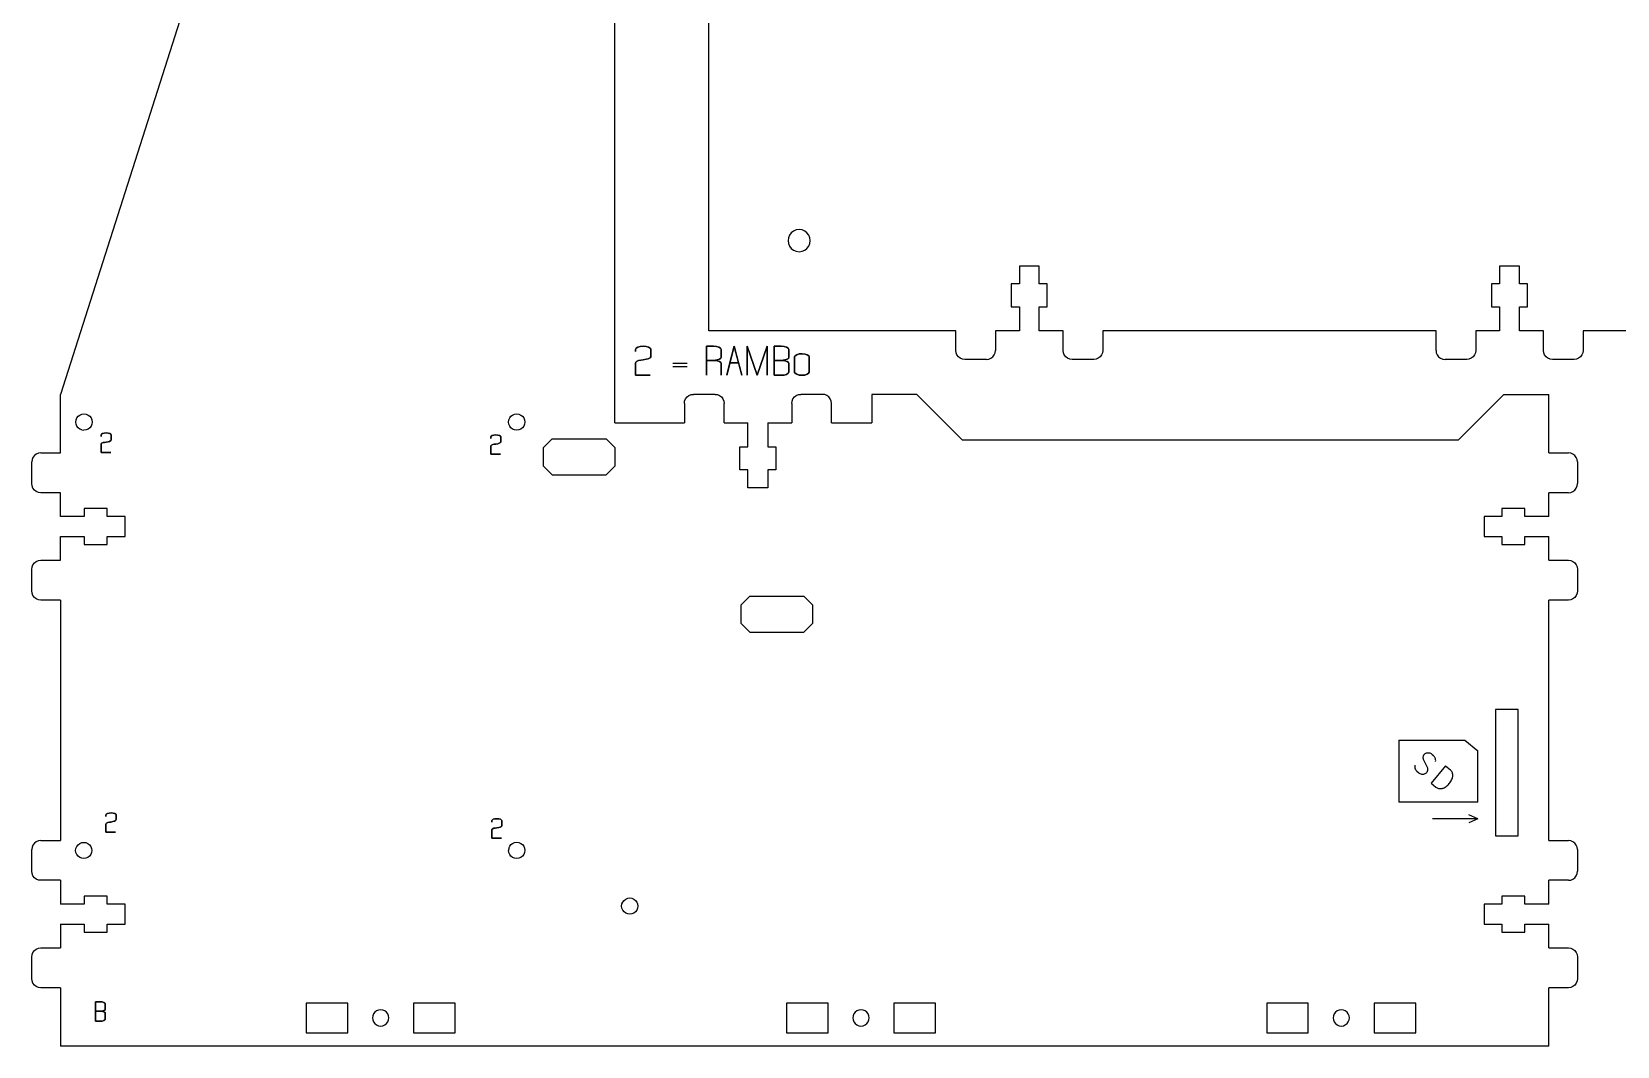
# Model space of a CAD drawing. Header units: inches. Extents: x -565 to 565, y -405 to 405.
# Drawn here: x -565.3 to -213.9, y -53.2 to 171.7 of the extents above; entities that cross this region are included whole.
import ezdxf

# ---------------------------------------------------------------- set-up
doc = ezdxf.new("R2010")
doc.units = ezdxf.units.IN
doc.header["$MEASUREMENT"] = 0
doc.layers.add('Engraver', color=1, linetype='Continuous')

msp = doc.modelspace()

# ---------------------------------------------------------------- linework, layer by layer
for p, q in [((-461.59, 396.65), (-558.98, 91.25)), ((-436.08, 84.95), (-436.08, 201.45)), ((-415.23, 105.38), (-415.23, 181.08)), ((-397.35, 126.6), (-397.6, 126.01)), ((-396.97, 127.11), (-397.35, 126.6)), ((-396.46, 127.5), (-396.97, 127.11)), ((-395.87, 127.74), (-396.46, 127.5)), ((-395.23, 127.83), (-395.87, 127.74)), ((-394.6, 127.74), (-395.23, 127.83)), ((-394.01, 127.5), (-394.6, 127.74)), ((-393.5, 127.11), (-394.01, 127.5)), ((-393.11, 126.6), (-393.5, 127.11)), ((-392.87, 126.01), (-393.11, 126.6)), ((-397.6, 126.01), (-397.68, 125.38)), ((-397.68, 125.38), (-397.6, 124.74)), ((-397.6, 124.74), (-397.35, 124.15)), ((-397.35, 124.15), (-396.97, 123.65)), ((-396.97, 123.65), (-396.46, 123.26)), ((-396.46, 123.26), (-395.87, 123.01)), ((-395.87, 123.01), (-395.23, 122.93)), ((-395.23, 122.93), (-394.6, 123.01)), ((-394.6, 123.01), (-394.01, 123.26)), ((-394.01, 123.26), (-393.5, 123.65)), ((-393.5, 123.65), (-393.11, 124.15)), ((-393.11, 124.15), (-392.87, 124.74)), ((-392.78, 125.38), (-392.87, 126.01)), ((-392.87, 124.74), (-392.78, 125.38)), ((-346.43, 119.73), (-346.43, 115.78)), ((-342.03, 119.73), (-346.43, 119.73)), ((-342.03, 115.78), (-342.03, 119.73)), ((-235.58, 119.73), (-239.98, 119.73)), ((-239.98, 119.73), (-239.98, 115.78)), ((-235.58, 115.78), (-235.58, 119.73)), ((-346.43, 115.78), (-348.23, 115.78)), ((-348.23, 115.78), (-348.23, 110.68)), ((-340.23, 115.78), (-342.03, 115.78)), ((-340.23, 110.68), (-340.23, 115.78)), ((-239.98, 115.78), (-241.78, 115.78)), ((-241.78, 115.78), (-241.78, 110.68)), ((-233.78, 115.78), (-235.58, 115.78)), ((-233.78, 110.68), (-233.78, 115.78)), ((-348.23, 110.68), (-346.43, 110.68)), ((-346.43, 110.68), (-346.43, 105.38)), ((-342.03, 105.38), (-342.03, 110.68)), ((-342.03, 110.68), (-340.23, 110.68)), ((-241.78, 110.68), (-239.98, 110.68)), ((-239.98, 110.68), (-239.98, 105.38)), ((-235.58, 105.38), (-235.58, 110.68)), ((-235.58, 110.68), (-233.78, 110.68)), ((-360.53, 105.38), (-415.23, 105.38)), ((-360.53, 101.03), (-360.53, 105.38)), ((-351.73, 105.38), (-351.73, 101.03)), ((-346.43, 105.38), (-351.73, 105.38)), ((-336.73, 105.38), (-342.03, 105.38)), ((-336.73, 101.03), (-336.73, 105.38)), ((-254.08, 105.38), (-327.93, 105.38)), ((-327.93, 105.38), (-327.93, 101.03)), ((-254.08, 101.03), (-254.08, 105.38)), ((-245.28, 105.38), (-245.28, 101.03)), ((-239.98, 105.38), (-245.28, 105.38)), ((-230.28, 105.38), (-235.58, 105.38)), ((-230.28, 101.03), (-230.28, 105.38)), ((-147.63, 105.38), (-221.48, 105.38)), ((-221.48, 105.38), (-221.48, 101.03)), ((-360.46, 100.51), (-360.53, 101.03)), ((-360.26, 100.03), (-360.46, 100.51)), ((-359.95, 99.61), (-360.26, 100.03)), ((-359.53, 99.3), (-359.95, 99.61)), ((-359.05, 99.1), (-359.53, 99.3)), ((-358.53, 99.03), (-359.05, 99.1)), ((-353.73, 99.03), (-358.53, 99.03)), ((-353.73, 99.03), (-353.22, 99.1)), ((-353.22, 99.1), (-352.73, 99.3)), ((-352.73, 99.3), (-352.32, 99.61)), ((-352.32, 99.61), (-352, 100.03)), ((-352, 100.03), (-351.8, 100.51)), ((-351.8, 100.51), (-351.73, 101.03)), ((-336.66, 100.51), (-336.73, 101.03)), ((-336.46, 100.03), (-336.66, 100.51)), ((-336.15, 99.61), (-336.46, 100.03)), ((-335.73, 99.3), (-336.15, 99.61)), ((-335.25, 99.1), (-335.73, 99.3)), ((-334.73, 99.03), (-335.25, 99.1)), ((-329.93, 99.03), (-334.73, 99.03)), ((-329.42, 99.1), (-329.93, 99.03)), ((-328.93, 99.3), (-329.42, 99.1)), ((-328.52, 99.61), (-328.93, 99.3)), ((-328.2, 100.03), (-328.52, 99.61)), ((-328, 100.51), (-328.2, 100.03)), ((-327.93, 101.03), (-328, 100.51)), ((-254.08, 101.03), (-254.01, 100.51)), ((-254.01, 100.51), (-253.82, 100.03)), ((-253.82, 100.03), (-253.5, 99.61)), ((-253.5, 99.61), (-253.08, 99.3)), ((-253.08, 99.3), (-252.6, 99.1)), ((-252.6, 99.1), (-252.08, 99.03)), ((-247.28, 99.03), (-252.08, 99.03)), ((-246.77, 99.1), (-247.28, 99.03)), ((-246.28, 99.3), (-246.77, 99.1)), ((-245.87, 99.61), (-246.28, 99.3)), ((-245.55, 100.03), (-245.87, 99.61)), ((-245.35, 100.51), (-245.55, 100.03)), ((-245.28, 101.03), (-245.35, 100.51)), ((-230.21, 100.51), (-230.28, 101.03)), ((-230.02, 100.03), (-230.21, 100.51)), ((-229.7, 99.61), (-230.02, 100.03)), ((-229.28, 99.3), (-229.7, 99.61)), ((-228.8, 99.1), (-229.28, 99.3)), ((-228.28, 99.03), (-228.8, 99.1)), ((-223.48, 99.03), (-228.28, 99.03)), ((-222.97, 99.1), (-223.48, 99.03)), ((-222.48, 99.3), (-222.97, 99.1)), ((-222.07, 99.61), (-222.48, 99.3)), ((-221.75, 100.03), (-222.07, 99.61)), ((-221.55, 100.51), (-221.75, 100.03)), ((-221.48, 101.03), (-221.55, 100.51)), ((-558.98, 78.3), (-558.98, 91.25)), ((-420.68, 89.3), (-420.61, 89.82)), ((-420.68, 89.3), (-420.68, 84.95)), ((-420.61, 89.82), (-420.41, 90.3)), ((-420.41, 90.3), (-420.09, 90.72)), ((-420.09, 90.72), (-419.68, 91.03)), ((-419.68, 91.03), (-419.2, 91.23)), ((-419.2, 91.23), (-418.68, 91.3)), ((-413.88, 91.3), (-418.68, 91.3)), ((-413.88, 91.3), (-413.36, 91.23)), ((-413.36, 91.23), (-412.88, 91.03)), ((-412.88, 91.03), (-412.46, 90.72)), ((-412.46, 90.72), (-412.15, 90.3)), ((-412.15, 90.3), (-411.95, 89.82)), ((-411.95, 89.82), (-411.88, 89.3)), ((-411.88, 84.95), (-411.88, 89.3)), ((-396.88, 89.3), (-396.81, 89.82)), ((-396.88, 89.3), (-396.88, 84.95)), ((-396.81, 89.82), (-396.61, 90.3)), ((-396.61, 90.3), (-396.29, 90.72)), ((-396.29, 90.72), (-395.88, 91.03)), ((-395.88, 91.03), (-395.4, 91.23)), ((-395.4, 91.23), (-394.88, 91.3)), ((-390.08, 91.3), (-394.88, 91.3)), ((-389.56, 91.23), (-390.08, 91.3)), ((-389.08, 91.03), (-389.56, 91.23)), ((-388.66, 90.72), (-389.08, 91.03)), ((-388.35, 90.3), (-388.66, 90.72)), ((-388.15, 89.82), (-388.35, 90.3)), ((-388.08, 89.3), (-388.15, 89.82)), ((-388.08, 84.95), (-388.08, 89.3)), ((-379.13, 91.25), (-379.13, 84.95)), ((-369.13, 91.25), (-379.13, 91.25)), ((-369.13, 91.25), (-359.13, 81.25)), ((-249.08, 81.25), (-239.08, 91.25)), ((-239.08, 91.25), (-229.08, 91.25)), ((-229.08, 78.3), (-229.08, 91.25)), ((-555.54, 85.16), (-555.48, 85.63)), ((-555.48, 84.7), (-555.54, 85.16)), ((-555.48, 85.63), (-555.3, 86.06)), ((-555.3, 84.26), (-555.48, 84.7)), ((-555.3, 86.06), (-555.02, 86.43)), ((-555.02, 86.43), (-554.64, 86.72)), ((-554.64, 86.72), (-554.21, 86.9)), ((-554.21, 86.9), (-553.74, 86.96)), ((-553.74, 86.96), (-553.28, 86.9)), ((-553.28, 86.9), (-552.84, 86.72)), ((-552.84, 86.72), (-552.47, 86.43)), ((-552.47, 86.43), (-552.18, 86.06)), ((-552.18, 86.06), (-552, 85.63)), ((-552, 84.69), (-552.18, 84.26)), ((-552, 85.63), (-551.94, 85.16)), ((-551.94, 85.16), (-552, 84.69)), ((-459.63, 85.16), (-459.57, 85.63)), ((-459.57, 84.7), (-459.63, 85.16)), ((-459.57, 85.63), (-459.39, 86.06)), ((-459.39, 84.26), (-459.57, 84.7)), ((-459.39, 86.06), (-459.1, 86.43)), ((-459.1, 86.43), (-458.73, 86.72)), ((-458.73, 86.72), (-458.3, 86.9)), ((-458.3, 86.9), (-457.83, 86.96)), ((-457.83, 86.96), (-457.36, 86.9)), ((-457.36, 86.9), (-456.93, 86.72)), ((-456.93, 86.72), (-456.56, 86.43)), ((-456.56, 86.43), (-456.27, 86.06)), ((-456.27, 86.06), (-456.09, 85.63)), ((-456.09, 84.7), (-456.27, 84.26)), ((-456.09, 85.63), (-456.03, 85.16)), ((-456.03, 85.16), (-456.09, 84.7)), ((-436.08, 84.95), (-420.68, 84.95)), ((-411.88, 84.95), (-406.58, 84.95)), ((-406.58, 79.65), (-406.58, 84.95)), ((-402.18, 84.95), (-402.18, 79.65)), ((-402.18, 84.95), (-396.88, 84.95)), ((-388.08, 84.95), (-379.13, 84.95)), ((-555.02, 83.89), (-555.3, 84.26)), ((-554.64, 83.6), (-555.02, 83.89)), ((-554.21, 83.42), (-554.64, 83.6)), ((-554.21, 83.42), (-553.74, 83.36)), ((-553.28, 83.42), (-553.74, 83.36)), ((-552.84, 83.6), (-553.28, 83.42)), ((-552.47, 83.89), (-552.84, 83.6)), ((-552.18, 84.26), (-552.47, 83.89)), ((-459.1, 83.89), (-459.39, 84.26)), ((-458.73, 83.6), (-459.1, 83.89)), ((-458.3, 83.42), (-458.73, 83.6)), ((-457.83, 83.36), (-458.3, 83.42)), ((-457.36, 83.42), (-457.83, 83.36)), ((-456.93, 83.6), (-457.36, 83.42)), ((-456.56, 83.89), (-456.93, 83.6)), ((-456.27, 84.26), (-456.56, 83.89)), ((-451.97, 79.43), (-449.97, 81.43)), ((-449.97, 81.43), (-437.98, 81.43)), ((-435.98, 79.43), (-437.98, 81.43)), ((-359.13, 81.25), (-249.08, 81.25)), ((-564.74, 77.72), (-565.06, 77.3)), ((-564.33, 78.03), (-564.74, 77.72)), ((-563.85, 78.23), (-564.33, 78.03)), ((-563.33, 78.3), (-563.85, 78.23)), ((-563.33, 78.3), (-558.98, 78.3)), ((-451.97, 79.43), (-451.97, 75.43)), ((-435.98, 75.43), (-435.98, 79.43)), ((-408.38, 74.55), (-408.38, 79.65)), ((-408.38, 79.65), (-406.58, 79.65)), ((-402.18, 79.65), (-400.38, 79.65)), ((-400.38, 79.65), (-400.38, 74.55)), ((-229.08, 78.3), (-224.73, 78.3)), ((-224.21, 78.23), (-224.73, 78.3)), ((-223.73, 78.03), (-224.21, 78.23)), ((-223.31, 77.72), (-223.73, 78.03)), ((-223, 77.3), (-223.31, 77.72)), ((-565.26, 76.82), (-565.33, 76.3)), ((-565.33, 71.5), (-565.33, 76.3)), ((-565.06, 77.3), (-565.26, 76.82)), ((-451.97, 75.43), (-449.97, 73.43)), ((-437.98, 73.43), (-435.98, 75.43)), ((-406.58, 74.55), (-408.38, 74.55)), ((-406.58, 70.6), (-406.58, 74.55)), ((-402.18, 74.55), (-402.18, 70.6)), ((-400.38, 74.55), (-402.18, 74.55)), ((-222.8, 76.82), (-223, 77.3)), ((-222.73, 76.3), (-222.8, 76.82)), ((-222.73, 76.3), (-222.73, 71.5)), ((-565.26, 70.99), (-565.33, 71.5)), ((-565.06, 70.5), (-565.26, 70.99)), ((-564.74, 70.09), (-565.06, 70.5)), ((-449.97, 73.43), (-437.98, 73.43)), ((-402.18, 70.6), (-406.58, 70.6)), ((-223.31, 70.09), (-223, 70.5)), ((-223, 70.5), (-222.8, 70.99)), ((-222.8, 70.99), (-222.73, 71.5)), ((-564.33, 69.77), (-564.74, 70.09)), ((-563.85, 69.57), (-564.33, 69.77)), ((-563.33, 69.5), (-563.85, 69.57)), ((-558.98, 69.5), (-563.33, 69.5)), ((-558.98, 64.2), (-558.98, 69.5)), ((-229.08, 64.2), (-229.08, 69.5)), ((-224.73, 69.5), (-229.08, 69.5)), ((-224.73, 69.5), (-224.21, 69.57)), ((-224.21, 69.57), (-223.73, 69.77)), ((-223.73, 69.77), (-223.31, 70.09)), ((-553.68, 64.2), (-558.98, 64.2)), ((-548.58, 66), (-553.68, 66)), ((-553.68, 66), (-553.68, 64.2)), ((-548.58, 64.2), (-548.58, 66)), ((-544.63, 64.2), (-548.58, 64.2)), ((-544.63, 59.8), (-544.63, 64.2)), ((-243.43, 64.2), (-243.43, 59.8)), ((-239.48, 64.2), (-243.43, 64.2)), ((-239.48, 66), (-239.48, 64.2)), ((-234.38, 66), (-239.48, 66)), ((-234.38, 64.2), (-234.38, 66)), ((-229.08, 64.2), (-234.38, 64.2)), ((-558.98, 59.8), (-553.68, 59.8)), ((-558.98, 54.5), (-558.98, 59.8)), ((-553.68, 59.8), (-553.68, 58)), ((-548.58, 58), (-548.58, 59.8)), ((-548.58, 59.8), (-544.63, 59.8)), ((-243.43, 59.8), (-239.48, 59.8)), ((-239.48, 59.8), (-239.48, 58)), ((-234.38, 58), (-234.38, 59.8)), ((-234.38, 59.8), (-229.08, 59.8)), ((-229.08, 54.5), (-229.08, 59.8)), ((-553.68, 58), (-548.58, 58)), ((-239.48, 58), (-234.38, 58)), ((-565.33, 52.5), (-565.26, 53.02)), ((-565.26, 53.02), (-565.06, 53.5)), ((-565.06, 53.5), (-564.74, 53.92)), ((-564.74, 53.92), (-564.33, 54.23)), ((-564.33, 54.23), (-563.85, 54.43)), ((-563.85, 54.43), (-563.33, 54.5)), ((-563.33, 54.5), (-558.98, 54.5)), ((-229.08, 54.5), (-224.73, 54.5)), ((-224.73, 54.5), (-224.21, 54.43)), ((-224.21, 54.43), (-223.73, 54.23)), ((-223.73, 54.23), (-223.31, 53.92)), ((-223.31, 53.92), (-223, 53.5)), ((-223, 53.5), (-222.8, 53.02)), ((-222.8, 53.02), (-222.73, 52.5)), ((-565.33, 47.7), (-565.33, 52.5)), ((-222.73, 52.5), (-222.73, 47.7)), ((-565.26, 47.19), (-565.33, 47.7)), ((-565.06, 46.7), (-565.26, 47.19)), ((-564.74, 46.29), (-565.06, 46.7)), ((-564.33, 45.97), (-564.74, 46.29)), ((-563.85, 45.77), (-564.33, 45.97)), ((-563.33, 45.7), (-563.85, 45.77)), ((-558.98, 45.7), (-563.33, 45.7)), ((-558.98, 45.7), (-558.98, -7.65)), ((-408.18, 44.58), (-406.18, 46.58)), ((-406.18, 46.58), (-394.18, 46.58)), ((-392.18, 44.58), (-394.18, 46.58)), ((-224.73, 45.7), (-229.08, 45.7)), ((-229.08, -7.65), (-229.08, 45.7)), ((-224.21, 45.77), (-224.73, 45.7)), ((-223.73, 45.97), (-224.21, 45.77)), ((-223.31, 46.29), (-223.73, 45.97)), ((-223, 46.7), (-223.31, 46.29)), ((-222.8, 47.19), (-223, 46.7)), ((-222.73, 47.7), (-222.8, 47.19)), ((-408.18, 44.58), (-408.18, 40.58)), ((-392.18, 40.58), (-392.18, 44.58)), ((-408.18, 40.58), (-406.18, 38.58)), ((-394.18, 38.58), (-392.18, 40.58)), ((-406.18, 38.58), (-394.18, 38.58)), ((-235.88, 21.42), (-240.88, 21.42)), ((-240.88, 21.42), (-240.88, -6.58)), ((-235.88, -6.58), (-235.88, 21.42)), ((-240.88, -6.58), (-235.88, -6.58)), ((-565.26, -9.13), (-565.33, -9.65)), ((-565.33, -14.45), (-565.33, -9.65)), ((-565.06, -8.65), (-565.26, -9.13)), ((-564.74, -8.23), (-565.06, -8.65)), ((-564.33, -7.92), (-564.74, -8.23)), ((-563.85, -7.72), (-564.33, -7.92)), ((-563.33, -7.65), (-563.85, -7.72)), ((-563.33, -7.65), (-558.98, -7.65)), ((-555.59, -9.83), (-555.53, -9.37)), ((-555.53, -10.3), (-555.59, -9.83)), ((-555.53, -9.37), (-555.35, -8.93)), ((-555.35, -10.73), (-555.53, -10.3)), ((-555.35, -8.93), (-555.06, -8.56)), ((-555.06, -8.56), (-554.69, -8.27)), ((-554.69, -8.27), (-554.25, -8.09)), ((-554.25, -8.09), (-553.79, -8.03)), ((-553.79, -8.03), (-553.32, -8.09)), ((-553.32, -8.09), (-552.89, -8.27)), ((-552.89, -8.27), (-552.51, -8.56)), ((-552.51, -8.56), (-552.23, -8.93)), ((-552.23, -8.93), (-552.05, -9.37)), ((-552.05, -10.3), (-552.23, -10.73)), ((-552.05, -9.37), (-551.99, -9.83)), ((-551.99, -9.83), (-552.05, -10.3)), ((-459.57, -9.34), (-459.63, -9.81)), ((-459.57, -10.27), (-459.63, -9.81)), ((-459.57, -9.34), (-459.39, -8.91)), ((-459.39, -10.71), (-459.57, -10.27)), ((-459.39, -8.91), (-459.1, -8.54)), ((-459.1, -8.54), (-458.73, -8.25)), ((-458.73, -8.25), (-458.3, -8.07)), ((-458.3, -8.07), (-457.83, -8.01)), ((-457.83, -8.01), (-457.36, -8.07)), ((-457.36, -8.07), (-456.93, -8.25)), ((-456.93, -8.25), (-456.56, -8.54)), ((-456.56, -8.54), (-456.27, -8.91)), ((-456.27, -8.91), (-456.09, -9.34)), ((-456.09, -10.27), (-456.27, -10.71)), ((-456.09, -9.34), (-456.03, -9.81)), ((-456.03, -9.81), (-456.09, -10.27)), ((-229.08, -7.65), (-224.73, -7.65)), ((-224.21, -7.72), (-224.73, -7.65)), ((-223.73, -7.92), (-224.21, -7.72)), ((-223.31, -8.23), (-223.73, -7.92)), ((-223, -8.65), (-223.31, -8.23)), ((-222.8, -9.13), (-223, -8.65)), ((-222.73, -9.65), (-222.8, -9.13)), ((-222.73, -9.65), (-222.73, -14.45)), ((-555.06, -11.1), (-555.35, -10.73)), ((-554.69, -11.39), (-555.06, -11.1)), ((-554.25, -11.57), (-554.69, -11.39)), ((-553.79, -11.63), (-554.25, -11.57)), ((-553.32, -11.57), (-553.79, -11.63)), ((-552.89, -11.39), (-553.32, -11.57)), ((-552.51, -11.11), (-552.89, -11.39)), ((-552.23, -10.73), (-552.51, -11.11)), ((-459.1, -11.08), (-459.39, -10.71)), ((-458.73, -11.37), (-459.1, -11.08)), ((-458.3, -11.55), (-458.73, -11.37)), ((-457.83, -11.61), (-458.3, -11.55)), ((-457.36, -11.55), (-457.83, -11.61)), ((-456.93, -11.37), (-457.36, -11.55)), ((-456.56, -11.08), (-456.93, -11.37)), ((-456.27, -10.71), (-456.56, -11.08)), ((-565.26, -14.96), (-565.33, -14.45)), ((-565.06, -15.45), (-565.26, -14.96)), ((-564.74, -15.86), (-565.06, -15.45)), ((-564.33, -16.18), (-564.74, -15.86)), ((-563.85, -16.38), (-564.33, -16.18)), ((-563.33, -16.45), (-563.85, -16.38)), ((-558.98, -16.45), (-563.33, -16.45)), ((-558.98, -16.45), (-558.98, -21.75)), ((-224.73, -16.45), (-229.08, -16.45)), ((-229.08, -21.75), (-229.08, -16.45)), ((-224.73, -16.45), (-224.21, -16.38)), ((-224.21, -16.38), (-223.73, -16.18)), ((-223.73, -16.18), (-223.31, -15.86)), ((-223.31, -15.86), (-223, -15.45)), ((-223, -15.45), (-222.8, -14.96)), ((-222.8, -14.96), (-222.73, -14.45)), ((-553.68, -19.95), (-553.68, -21.75)), ((-548.58, -19.95), (-553.68, -19.95)), ((-548.58, -21.75), (-548.58, -19.95)), ((-434.34, -21.26), (-434.05, -20.89)), ((-434.05, -20.89), (-433.68, -20.6)), ((-433.68, -20.6), (-433.24, -20.42)), ((-433.24, -20.42), (-432.78, -20.36)), ((-432.78, -20.36), (-432.31, -20.42)), ((-432.31, -20.42), (-431.88, -20.6)), ((-431.88, -20.6), (-431.5, -20.89)), ((-431.5, -20.89), (-431.22, -21.26)), ((-239.48, -19.95), (-239.48, -21.75)), ((-234.38, -19.95), (-239.48, -19.95)), ((-234.38, -21.75), (-234.38, -19.95)), ((-553.68, -21.75), (-558.98, -21.75)), ((-544.63, -21.75), (-548.58, -21.75)), ((-544.63, -26.15), (-544.63, -21.75)), ((-434.58, -22.16), (-434.52, -21.69)), ((-434.52, -22.62), (-434.58, -22.16)), ((-434.52, -21.69), (-434.34, -21.26)), ((-434.34, -23.06), (-434.52, -22.62)), ((-434.05, -23.43), (-434.34, -23.06)), ((-433.68, -23.72), (-434.05, -23.43)), ((-433.24, -23.9), (-433.68, -23.72)), ((-432.78, -23.96), (-433.24, -23.9)), ((-432.31, -23.9), (-432.78, -23.96)), ((-431.88, -23.72), (-432.31, -23.9)), ((-431.5, -23.43), (-431.88, -23.72)), ((-431.22, -23.06), (-431.5, -23.43)), ((-431.22, -21.26), (-431.04, -21.69)), ((-431.04, -22.62), (-431.22, -23.06)), ((-431.04, -21.69), (-430.98, -22.16)), ((-430.98, -22.16), (-431.04, -22.62)), ((-239.48, -21.75), (-243.43, -21.75)), ((-243.43, -21.75), (-243.43, -26.15)), ((-229.08, -21.75), (-234.38, -21.75)), ((-558.98, -26.15), (-553.68, -26.15)), ((-558.98, -26.15), (-558.98, -31.45)), ((-553.68, -26.15), (-553.68, -27.95)), ((-553.68, -27.95), (-548.58, -27.95)), ((-548.58, -27.95), (-548.58, -26.15)), ((-548.58, -26.15), (-544.63, -26.15)), ((-243.43, -26.15), (-239.48, -26.15)), ((-239.48, -26.15), (-239.48, -27.95)), ((-239.48, -27.95), (-234.38, -27.95)), ((-234.38, -27.95), (-234.38, -26.15)), ((-234.38, -26.15), (-229.08, -26.15)), ((-229.08, -31.45), (-229.08, -26.15)), ((-564.33, -31.72), (-563.85, -31.52)), ((-563.85, -31.52), (-563.33, -31.45)), ((-563.33, -31.45), (-558.98, -31.45)), ((-229.08, -31.45), (-224.73, -31.45)), ((-224.73, -31.45), (-224.21, -31.52)), ((-224.21, -31.52), (-223.73, -31.72)), ((-565.33, -33.45), (-565.26, -32.93)), ((-565.33, -38.25), (-565.33, -33.45)), ((-565.26, -32.93), (-565.06, -32.45)), ((-565.06, -32.45), (-564.74, -32.03)), ((-564.74, -32.03), (-564.33, -31.72)), ((-223.73, -31.72), (-223.31, -32.03)), ((-223.31, -32.03), (-223, -32.45)), ((-223, -32.45), (-222.8, -32.93)), ((-222.8, -32.93), (-222.73, -33.45)), ((-222.73, -33.45), (-222.73, -38.25)), ((-565.26, -38.76), (-565.33, -38.25)), ((-222.73, -38.25), (-222.8, -38.76)), ((-565.06, -39.25), (-565.26, -38.76)), ((-564.74, -39.66), (-565.06, -39.25)), ((-564.33, -39.98), (-564.74, -39.66)), ((-563.85, -40.18), (-564.33, -39.98)), ((-563.33, -40.25), (-563.85, -40.18)), ((-558.98, -40.25), (-563.33, -40.25)), ((-558.98, -40.25), (-558.98, -53.25)), ((-229.08, -53.25), (-229.08, -40.25)), ((-224.73, -40.25), (-229.08, -40.25)), ((-224.21, -40.18), (-224.73, -40.25)), ((-223.73, -39.98), (-224.21, -40.18)), ((-223.31, -39.66), (-223.73, -39.98)), ((-223, -39.25), (-223.31, -39.66)), ((-222.8, -38.76), (-223, -39.25)), ((-495.28, -43.65), (-504.48, -43.65)), ((-504.48, -43.65), (-504.48, -50.25)), ((-495.28, -50.25), (-495.28, -43.65)), ((-489.25, -45.67), (-489.54, -46.05)), ((-488.88, -45.39), (-489.25, -45.67)), ((-488.44, -45.21), (-488.88, -45.39)), ((-487.98, -45.15), (-488.44, -45.21)), ((-487.51, -45.21), (-487.98, -45.15)), ((-487.08, -45.39), (-487.51, -45.21)), ((-486.7, -45.67), (-487.08, -45.39)), ((-486.42, -46.05), (-486.7, -45.67)), ((-480.68, -43.65), (-480.68, -50.25)), ((-471.48, -43.65), (-480.68, -43.65)), ((-471.48, -50.25), (-471.48, -43.65)), ((-388.83, -43.65), (-398.03, -43.65)), ((-398.03, -43.65), (-398.03, -50.25)), ((-388.83, -50.25), (-388.83, -43.65)), ((-382.8, -45.67), (-383.09, -46.05)), ((-382.43, -45.39), (-382.8, -45.67)), ((-381.99, -45.21), (-382.43, -45.39)), ((-381.53, -45.15), (-381.99, -45.21)), ((-381.06, -45.21), (-381.53, -45.15)), ((-380.63, -45.39), (-381.06, -45.21)), ((-380.25, -45.67), (-380.63, -45.39)), ((-379.97, -46.05), (-380.25, -45.67)), ((-374.23, -43.65), (-374.23, -50.25)), ((-365.03, -43.65), (-374.23, -43.65)), ((-365.03, -50.25), (-365.03, -43.65)), ((-282.38, -43.65), (-291.58, -43.65)), ((-291.58, -43.65), (-291.58, -50.25)), ((-282.38, -50.25), (-282.38, -43.65)), ((-276.35, -45.67), (-276.64, -46.05)), ((-275.98, -45.39), (-276.35, -45.67)), ((-275.54, -45.21), (-275.98, -45.39)), ((-275.08, -45.15), (-275.54, -45.21)), ((-274.61, -45.21), (-275.08, -45.15)), ((-274.18, -45.39), (-274.61, -45.21)), ((-273.8, -45.67), (-274.18, -45.39)), ((-273.52, -46.05), (-273.8, -45.67)), ((-258.58, -43.65), (-267.78, -43.65)), ((-267.78, -43.65), (-267.78, -50.25)), ((-258.58, -50.25), (-258.58, -43.65)), ((-489.72, -46.48), (-489.78, -46.95)), ((-489.78, -46.95), (-489.72, -47.41)), ((-489.54, -46.05), (-489.72, -46.48)), ((-489.72, -47.41), (-489.54, -47.85)), ((-489.54, -47.85), (-489.25, -48.22)), ((-489.25, -48.22), (-488.88, -48.51)), ((-488.88, -48.51), (-488.44, -48.69)), ((-488.44, -48.69), (-487.98, -48.75)), ((-487.98, -48.75), (-487.51, -48.69)), ((-487.51, -48.69), (-487.08, -48.51)), ((-487.08, -48.51), (-486.7, -48.22)), ((-486.7, -48.22), (-486.42, -47.85)), ((-486.24, -46.48), (-486.42, -46.05)), ((-486.42, -47.85), (-486.24, -47.41)), ((-486.18, -46.95), (-486.24, -46.48)), ((-486.24, -47.41), (-486.18, -46.95)), ((-383.27, -46.48), (-383.33, -46.95)), ((-383.33, -46.95), (-383.27, -47.41)), ((-383.09, -46.05), (-383.27, -46.48)), ((-383.27, -47.41), (-383.09, -47.85)), ((-383.09, -47.85), (-382.8, -48.22)), ((-382.8, -48.22), (-382.43, -48.51)), ((-382.43, -48.51), (-381.99, -48.69)), ((-381.99, -48.69), (-381.53, -48.75)), ((-381.53, -48.75), (-381.06, -48.69)), ((-381.06, -48.69), (-380.63, -48.51)), ((-380.63, -48.51), (-380.25, -48.22)), ((-380.25, -48.22), (-379.97, -47.85)), ((-379.79, -46.48), (-379.97, -46.05)), ((-379.97, -47.85), (-379.79, -47.41)), ((-379.73, -46.95), (-379.79, -46.48)), ((-379.79, -47.41), (-379.73, -46.95)), ((-276.82, -46.48), (-276.88, -46.95)), ((-276.88, -46.95), (-276.82, -47.41)), ((-276.64, -46.05), (-276.82, -46.48)), ((-276.82, -47.41), (-276.64, -47.85)), ((-276.64, -47.85), (-276.35, -48.22)), ((-276.35, -48.22), (-275.98, -48.51)), ((-275.98, -48.51), (-275.54, -48.69)), ((-275.54, -48.69), (-275.08, -48.75)), ((-275.08, -48.75), (-274.61, -48.69)), ((-274.61, -48.69), (-274.18, -48.51)), ((-274.18, -48.51), (-273.8, -48.22)), ((-273.8, -48.22), (-273.52, -47.85)), ((-273.34, -46.48), (-273.52, -46.05)), ((-273.52, -47.85), (-273.34, -47.41)), ((-273.28, -46.95), (-273.34, -46.48)), ((-273.34, -47.41), (-273.28, -46.95)), ((-504.48, -50.25), (-495.28, -50.25)), ((-480.68, -50.25), (-471.48, -50.25)), ((-398.03, -50.25), (-388.83, -50.25)), ((-374.23, -50.25), (-365.03, -50.25)), ((-291.58, -50.25), (-282.38, -50.25)), ((-267.78, -50.25), (-258.58, -50.25)), ((-229.08, -53.25), (-558.98, -53.25))]:
    msp.add_line(p, q)
at = {"layer": 'Engraver'}
for p, q in [((-430.45, 101.94), (-430.99, 101.78)), ((-430.99, 101.78), (-430.45, 101.94)), ((-429.79, 101.99), (-430.45, 101.94)), ((-430.45, 101.94), (-429.79, 101.99)), ((-429.13, 101.94), (-429.79, 101.99)), ((-429.79, 101.99), (-429.13, 101.94)), ((-428.59, 101.78), (-429.13, 101.94)), ((-429.13, 101.94), (-428.59, 101.78)), ((-414.22, 101.99), (-415.74, 101.99)), ((-415.74, 101.99), (-415.74, 98.82)), ((-415.74, 95.53), (-415.74, 101.99)), ((-415.74, 101.99), (-414.22, 101.99)), ((-413.57, 101.94), (-414.22, 101.99)), ((-414.22, 101.99), (-413.57, 101.94)), ((-413.02, 101.78), (-413.57, 101.94)), ((-413.57, 101.94), (-413.02, 101.78)), ((-409.66, 102), (-411.25, 95.53)), ((-410.57, 98.26), (-409.66, 102)), ((-409.66, 102), (-408.68, 98.26)), ((-407.97, 95.53), (-409.66, 102)), ((-406.75, 95.53), (-406.75, 101.99)), ((-406.75, 101.99), (-404.52, 95.53)), ((-404.52, 95.53), (-406.75, 101.99)), ((-406.75, 101.99), (-406.75, 95.53)), ((-404.52, 95.53), (-402.3, 101.99)), ((-402.3, 101.99), (-404.52, 95.53)), ((-402.3, 101.99), (-402.3, 95.53)), ((-402.3, 95.53), (-402.3, 101.99)), ((-400.76, 101.99), (-400.76, 95.53)), ((-399.23, 101.99), (-400.76, 101.99)), ((-400.76, 98.82), (-400.76, 101.99)), ((-400.76, 101.99), (-399.23, 101.99)), ((-398.59, 101.93), (-399.23, 101.99)), ((-399.23, 101.99), (-398.59, 101.93)), ((-398.04, 101.77), (-398.59, 101.93)), ((-398.59, 101.93), (-398.04, 101.77)), ((-431.48, 98.23), (-431.43, 98.4)), ((-431.43, 98.4), (-431.48, 98.23)), ((-431.44, 101.41), (-431.47, 101.27)), ((-431.47, 101.27), (-431.44, 101.41)), ((-431.47, 101.27), (-431.47, 100.81)), ((-431.47, 100.81), (-431.47, 101.27)), ((-431.35, 101.54), (-431.44, 101.41)), ((-431.44, 101.41), (-431.35, 101.54)), ((-431.43, 98.4), (-431.3, 98.56)), ((-431.3, 98.56), (-431.43, 98.4)), ((-430.99, 101.78), (-431.35, 101.54)), ((-431.35, 101.54), (-430.99, 101.78)), ((-431.3, 98.56), (-430.82, 98.79)), ((-430.82, 98.79), (-431.3, 98.56)), ((-430.82, 98.79), (-430.32, 98.86)), ((-430.32, 98.86), (-430.82, 98.79)), ((-430.32, 98.86), (-429.84, 98.94)), ((-429.84, 98.94), (-430.32, 98.86)), ((-429.84, 98.94), (-429.15, 99.07)), ((-429.15, 99.07), (-429.84, 98.94)), ((-429.15, 99.07), (-428.68, 99.19)), ((-428.68, 99.19), (-429.15, 99.07)), ((-428.68, 99.19), (-428.25, 99.43)), ((-428.25, 99.43), (-428.68, 99.19)), ((-428.22, 101.54), (-428.59, 101.78)), ((-428.59, 101.78), (-428.22, 101.54)), ((-428.25, 99.43), (-428.14, 99.58)), ((-428.14, 99.58), (-428.25, 99.43)), ((-428.13, 101.41), (-428.22, 101.54)), ((-428.22, 101.54), (-428.13, 101.41)), ((-428.14, 99.58), (-428.1, 99.74)), ((-428.1, 99.74), (-428.14, 99.58)), ((-428.1, 101.27), (-428.13, 101.41)), ((-428.13, 101.41), (-428.1, 101.27)), ((-428.1, 99.74), (-428.1, 101.27)), ((-428.1, 101.27), (-428.1, 99.74)), ((-415.74, 98.82), (-414.22, 98.82)), ((-414.22, 98.82), (-415.74, 98.82)), ((-415.74, 98.82), (-415.74, 95.53)), ((-414.22, 98.82), (-413.38, 98.92)), ((-413.38, 98.92), (-414.22, 98.82)), ((-414.22, 98.82), (-413.38, 98.73)), ((-413.38, 98.73), (-414.22, 98.82)), ((-413.38, 98.92), (-412.88, 99.08)), ((-412.88, 99.08), (-413.38, 98.92)), ((-413.38, 98.73), (-412.88, 98.57)), ((-412.88, 98.57), (-413.38, 98.73)), ((-412.65, 101.54), (-413.02, 101.78)), ((-413.02, 101.78), (-412.65, 101.54)), ((-412.62, 99.29), (-412.88, 99.08)), ((-412.88, 99.08), (-412.62, 99.28)), ((-412.88, 98.57), (-412.62, 98.36)), ((-412.62, 98.36), (-412.88, 98.57)), ((-412.56, 101.41), (-412.65, 101.54)), ((-412.65, 101.54), (-412.56, 101.41)), ((-412.62, 99.28), (-412.53, 99.52)), ((-412.53, 99.52), (-412.62, 99.29)), ((-412.53, 101.27), (-412.56, 101.41)), ((-412.56, 101.41), (-412.53, 101.27)), ((-412.53, 99.52), (-412.53, 101.27)), ((-412.53, 101.27), (-412.53, 99.52)), ((-400.76, 95.53), (-400.76, 98.82)), ((-400.76, 98.82), (-399.23, 98.82)), ((-399.23, 98.82), (-400.76, 98.82)), ((-399.23, 98.82), (-398.4, 98.92)), ((-398.4, 98.92), (-399.23, 98.82)), ((-399.23, 98.82), (-398.39, 98.72)), ((-398.39, 98.72), (-399.23, 98.82)), ((-398.4, 98.92), (-397.89, 99.08)), ((-397.89, 99.08), (-398.4, 98.92)), ((-398.39, 98.72), (-397.89, 98.56)), ((-397.89, 98.56), (-398.39, 98.72)), ((-397.67, 101.54), (-398.04, 101.77)), ((-398.04, 101.77), (-397.67, 101.54)), ((-397.89, 99.08), (-397.63, 99.28)), ((-397.63, 99.28), (-397.89, 99.08)), ((-397.89, 98.56), (-397.63, 98.36)), ((-397.63, 98.36), (-397.89, 98.56)), ((-397.57, 101.41), (-397.67, 101.54)), ((-397.67, 101.54), (-397.57, 101.41)), ((-397.63, 99.28), (-397.54, 99.52)), ((-397.54, 99.52), (-397.63, 99.28)), ((-397.54, 101.27), (-397.57, 101.41)), ((-397.57, 101.41), (-397.54, 101.27)), ((-397.54, 99.52), (-397.54, 101.27)), ((-397.54, 101.27), (-397.54, 99.52)), ((-396.26, 99.58), (-396.23, 99.72)), ((-396.23, 99.72), (-396.26, 99.58)), ((-396.26, 96.25), (-396.26, 99.58)), ((-396.26, 99.58), (-396.26, 96.25)), ((-396.23, 99.72), (-396.14, 99.86)), ((-396.14, 99.86), (-396.23, 99.72)), ((-396.14, 99.86), (-395.78, 100.09)), ((-395.78, 100.09), (-396.14, 99.86)), ((-395.78, 100.09), (-395.24, 100.25)), ((-395.24, 100.25), (-395.78, 100.09)), ((-395.24, 100.25), (-394.58, 100.3)), ((-394.58, 100.3), (-395.24, 100.25)), ((-394.58, 100.3), (-393.93, 100.24)), ((-393.93, 100.24), (-394.58, 100.3)), ((-393.93, 100.24), (-393.44, 100.08)), ((-393.44, 100.08), (-393.93, 100.24)), ((-393.44, 100.08), (-393.12, 99.84)), ((-393.12, 99.84), (-393.44, 100.08)), ((-393.12, 99.84), (-393.02, 99.58)), ((-393.02, 99.58), (-393.12, 99.84)), ((-393.02, 99.58), (-393.02, 96.25)), ((-393.02, 96.25), (-393.02, 99.58)), ((-431.48, 95.53), (-431.48, 98.23)), ((-431.48, 98.23), (-431.48, 95.53)), ((-431.48, 95.53), (-428.28, 95.53)), ((-428.28, 95.53), (-431.48, 95.53)), ((-420.04, 98.12), (-423.23, 98.12)), ((-420.04, 97.4), (-423.23, 97.4)), ((-412.62, 98.36), (-412.53, 98.13)), ((-412.53, 98.13), (-412.62, 98.36)), ((-412.53, 98.13), (-412.53, 95.53)), ((-412.53, 95.53), (-412.53, 98.13)), ((-411.25, 95.53), (-410.57, 98.25)), ((-408.68, 98.26), (-410.57, 98.26)), ((-410.57, 98.25), (-408.68, 98.25)), ((-408.68, 98.25), (-407.97, 95.53)), ((-399.23, 95.53), (-400.76, 95.53)), ((-400.76, 95.53), (-399.23, 95.53)), ((-398.58, 95.58), (-399.23, 95.53)), ((-399.23, 95.53), (-398.58, 95.58)), ((-398.04, 95.73), (-398.58, 95.58)), ((-398.58, 95.58), (-398.04, 95.73)), ((-397.67, 95.96), (-398.04, 95.73)), ((-398.04, 95.73), (-397.67, 95.96)), ((-397.57, 96.1), (-397.67, 95.96)), ((-397.67, 95.96), (-397.57, 96.1)), ((-397.63, 98.36), (-397.54, 98.13)), ((-397.54, 98.13), (-397.63, 98.36)), ((-397.54, 96.25), (-397.57, 96.1)), ((-397.57, 96.1), (-397.54, 96.25)), ((-397.54, 98.13), (-397.54, 96.25)), ((-397.54, 96.25), (-397.54, 98.13)), ((-396.23, 96.1), (-396.26, 96.25)), ((-396.26, 96.25), (-396.23, 96.1)), ((-396.14, 95.97), (-396.23, 96.1)), ((-396.23, 96.1), (-396.14, 95.97)), ((-395.78, 95.74), (-396.14, 95.97)), ((-396.14, 95.97), (-395.78, 95.74)), ((-395.24, 95.58), (-395.78, 95.74)), ((-395.78, 95.74), (-395.24, 95.58)), ((-394.58, 95.53), (-395.24, 95.58)), ((-395.24, 95.58), (-394.58, 95.53)), ((-393.95, 95.58), (-394.58, 95.53)), ((-394.58, 95.53), (-393.95, 95.58)), ((-393.45, 95.75), (-393.95, 95.58)), ((-393.95, 95.58), (-393.45, 95.75)), ((-393.13, 95.99), (-393.45, 95.75)), ((-393.45, 95.75), (-393.13, 95.99)), ((-393.02, 96.25), (-393.13, 95.99)), ((-393.13, 95.99), (-393.02, 96.25)), ((-549.92, 82.35), (-549.94, 82.25)), ((-549.94, 82.25), (-549.92, 82.35)), ((-549.94, 82.25), (-549.94, 81.95)), ((-549.94, 81.95), (-549.94, 82.25)), ((-549.86, 82.44), (-549.92, 82.35)), ((-549.92, 82.35), (-549.86, 82.44)), ((-549.62, 82.59), (-549.86, 82.44)), ((-549.86, 82.44), (-549.62, 82.59)), ((-549.26, 82.7), (-549.62, 82.59)), ((-549.62, 82.59), (-549.26, 82.7)), ((-548.82, 82.74), (-549.26, 82.7)), ((-549.26, 82.7), (-548.82, 82.74)), ((-548.38, 82.7), (-548.82, 82.74)), ((-548.82, 82.74), (-548.38, 82.7)), ((-548.39, 80.79), (-548.08, 80.87)), ((-548.08, 80.87), (-548.39, 80.79)), ((-548.02, 82.59), (-548.38, 82.7)), ((-548.38, 82.7), (-548.02, 82.59)), ((-548.08, 80.87), (-547.79, 81.03)), ((-547.79, 81.03), (-548.08, 80.87)), ((-547.78, 82.44), (-548.02, 82.59)), ((-548.02, 82.59), (-547.78, 82.44)), ((-547.79, 81.03), (-547.72, 81.13)), ((-547.72, 81.13), (-547.79, 81.03)), ((-547.72, 82.35), (-547.78, 82.44)), ((-547.78, 82.44), (-547.72, 82.35)), ((-547.7, 82.25), (-547.72, 82.35)), ((-547.72, 82.35), (-547.7, 82.25)), ((-547.72, 81.13), (-547.7, 81.24)), ((-547.7, 81.24), (-547.72, 81.13)), ((-547.7, 81.24), (-547.7, 82.25)), ((-547.7, 82.25), (-547.7, 81.24)), ((-463.55, 81.92), (-463.57, 81.82)), ((-463.57, 81.82), (-463.55, 81.92)), ((-463.57, 81.82), (-463.57, 81.52)), ((-463.57, 81.52), (-463.57, 81.82)), ((-463.49, 82.01), (-463.55, 81.92)), ((-463.55, 81.92), (-463.49, 82.01)), ((-463.25, 82.17), (-463.49, 82.01)), ((-463.49, 82.01), (-463.25, 82.17)), ((-462.88, 82.27), (-463.25, 82.17)), ((-463.25, 82.17), (-462.88, 82.27)), ((-462.44, 82.31), (-462.88, 82.27)), ((-462.88, 82.27), (-462.44, 82.31)), ((-462, 82.27), (-462.44, 82.31)), ((-462.44, 82.31), (-462, 82.27)), ((-461.64, 82.17), (-462, 82.27)), ((-462, 82.27), (-461.64, 82.17)), ((-461.4, 82.01), (-461.64, 82.17)), ((-461.64, 82.17), (-461.4, 82.01)), ((-461.34, 81.92), (-461.4, 82.01)), ((-461.4, 82.01), (-461.34, 81.92)), ((-461.32, 81.82), (-461.34, 81.92)), ((-461.34, 81.92), (-461.32, 81.82)), ((-461.32, 80.81), (-461.32, 81.82)), ((-461.32, 81.82), (-461.32, 80.81)), ((-549.95, 80.23), (-549.92, 80.35)), ((-549.92, 80.35), (-549.95, 80.23)), ((-549.95, 78.43), (-549.95, 80.23)), ((-549.95, 80.23), (-549.95, 78.43)), ((-549.95, 78.43), (-547.81, 78.43)), ((-547.81, 78.43), (-549.95, 78.43)), ((-549.92, 80.35), (-549.83, 80.45)), ((-549.83, 80.45), (-549.92, 80.35)), ((-549.83, 80.45), (-549.51, 80.61)), ((-549.51, 80.61), (-549.83, 80.45)), ((-549.51, 80.61), (-549.17, 80.65)), ((-549.17, 80.65), (-549.51, 80.61)), ((-549.17, 80.65), (-548.85, 80.71)), ((-548.85, 80.71), (-549.17, 80.65)), ((-548.85, 80.71), (-548.39, 80.79)), ((-548.39, 80.79), (-548.85, 80.71)), ((-463.57, 79.8), (-463.54, 79.92)), ((-463.54, 79.92), (-463.57, 79.8)), ((-463.57, 78), (-463.57, 79.8)), ((-463.57, 79.8), (-463.57, 78)), ((-463.57, 78), (-461.44, 78)), ((-461.44, 78), (-463.57, 78)), ((-463.54, 79.92), (-463.45, 80.02)), ((-463.45, 80.02), (-463.54, 79.92)), ((-463.45, 80.02), (-463.13, 80.18)), ((-463.13, 80.18), (-463.45, 80.02)), ((-463.13, 80.18), (-462.8, 80.22)), ((-462.8, 80.22), (-463.13, 80.18)), ((-462.8, 80.22), (-462.47, 80.28)), ((-462.47, 80.28), (-462.8, 80.22)), ((-462.47, 80.28), (-462.02, 80.36)), ((-462.02, 80.36), (-462.47, 80.28)), ((-462.02, 80.36), (-461.71, 80.44)), ((-461.71, 80.44), (-462.02, 80.36)), ((-461.71, 80.44), (-461.42, 80.6)), ((-461.42, 80.6), (-461.71, 80.44)), ((-461.42, 80.6), (-461.34, 80.7)), ((-461.34, 80.7), (-461.42, 80.6)), ((-461.34, 80.7), (-461.32, 80.81)), ((-461.32, 80.81), (-461.34, 80.7)), ((-262.34, 14.65), (-247.71, 14.65)), ((-262.34, 14.65), (-262.34, 0.9)), ((-247.71, 14.65), (-244.84, 12.24)), ((-256.97, 10.89), (-256.98, 10.8)), ((-256.98, 10.8), (-256.98, 10.72)), ((-256.98, 10.72), (-256.98, 10.63)), ((-256.98, 10.63), (-256.96, 10.55)), ((-256.96, 10.97), (-256.97, 10.89)), ((-256.94, 11.05), (-256.96, 10.97)), ((-256.96, 10.55), (-256.95, 10.47)), ((-256.91, 11.13), (-256.94, 11.05)), ((-256.87, 11.21), (-256.91, 11.13)), ((-256.83, 11.29), (-256.87, 11.21)), ((-256.79, 11.36), (-256.83, 11.29)), ((-256.67, 11.47), (-256.79, 11.36)), ((-256.53, 11.57), (-256.67, 11.47)), ((-256.38, 11.65), (-256.53, 11.57)), ((-256.23, 11.72), (-256.38, 11.65)), ((-256.06, 11.76), (-256.23, 11.72)), ((-255.9, 11.78), (-256.06, 11.76)), ((-255.73, 11.78), (-255.9, 11.78)), ((-255.56, 11.76), (-255.73, 11.78)), ((-255.4, 11.71), (-255.56, 11.76)), ((-255.24, 11.65), (-255.4, 11.71)), ((-255.1, 11.56), (-255.24, 11.65)), ((-254.96, 11.46), (-255.1, 11.56)), ((-254.96, 11.46), (-254.65, 11.2)), ((-254.56, 11.11), (-254.65, 11.2)), ((-254.48, 11.02), (-254.56, 11.11)), ((-254.41, 10.92), (-254.48, 11.02)), ((-254.34, 10.82), (-254.41, 10.92)), ((-254.29, 10.71), (-254.34, 10.82)), ((-254.24, 10.6), (-254.29, 10.71)), ((-254.2, 10.48), (-254.24, 10.6)), ((-244.84, 0.9), (-244.84, 12.24)), ((-258.78, 9.06), (-258.8, 8.94)), ((-258.8, 8.94), (-258.8, 8.82)), ((-258.8, 8.82), (-258.8, 8.69)), ((-258.8, 8.69), (-258.78, 8.57)), ((-258.78, 8.57), (-258.75, 8.45)), ((-258.75, 8.45), (-258.72, 8.33)), ((-258.72, 8.33), (-258.67, 8.22)), ((-258.67, 8.22), (-258.61, 8.11)), ((-258.61, 8.11), (-258.55, 8)), ((-258.55, 8), (-258.47, 7.9)), ((-258.47, 7.9), (-258.39, 7.81)), ((-258.39, 7.81), (-258.3, 7.73)), ((-258.3, 7.73), (-257.91, 7.4)), ((-257.91, 7.4), (-257.78, 7.3)), ((-257.78, 7.3), (-257.63, 7.21)), ((-257.63, 7.21), (-257.47, 7.15)), ((-257.47, 7.15), (-257.31, 7.11)), ((-257.31, 7.11), (-257.15, 7.08)), ((-257.15, 7.08), (-256.98, 7.08)), ((-256.98, 7.08), (-256.81, 7.1)), ((-256.95, 10.47), (-256.92, 10.39)), ((-256.92, 10.39), (-255.96, 8.48)), ((-256.81, 7.1), (-256.65, 7.15)), ((-256.65, 7.15), (-256.49, 7.21)), ((-256.49, 7.21), (-256.34, 7.29)), ((-256.34, 7.29), (-256.21, 7.39)), ((-256.21, 7.39), (-256.09, 7.51)), ((-256.09, 7.51), (-256.04, 7.58)), ((-256.04, 7.58), (-256, 7.65)), ((-256, 7.65), (-255.97, 7.73)), ((-255.97, 7.73), (-255.94, 7.81)), ((-255.93, 8.39), (-255.96, 8.48)), ((-255.94, 7.81), (-255.92, 7.89)), ((-255.91, 8.31), (-255.93, 8.39)), ((-255.92, 7.89), (-255.91, 7.97)), ((-255.9, 8.23), (-255.91, 8.31)), ((-255.91, 7.97), (-255.9, 8.06)), ((-255.9, 8.14), (-255.9, 8.23)), ((-255.9, 8.06), (-255.9, 8.14)), ((-251.95, 8.93), (-255.17, 5.1)), ((-254.18, 10.36), (-254.2, 10.48)), ((-254.16, 10.24), (-254.18, 10.36)), ((-254.17, 9.87), (-254.16, 9.99)), ((-254.15, 10.11), (-254.16, 10.24)), ((-254.16, 9.99), (-254.15, 10.11)), ((-251.95, 8.93), (-250.89, 8.04)), ((-250.78, 7.92), (-250.89, 8.04)), ((-250.68, 7.79), (-250.78, 7.92)), ((-250.59, 7.65), (-250.68, 7.79)), ((-250.52, 7.51), (-250.59, 7.65)), ((-250.46, 7.36), (-250.52, 7.51)), ((-250.41, 7.2), (-250.46, 7.36)), ((-250.38, 7.05), (-250.41, 7.2)), ((-250.36, 6.89), (-250.38, 7.05)), ((-255.17, 5.1), (-254.1, 4.21)), ((-254.1, 4.21), (-253.96, 4.12)), ((-253.96, 4.12), (-253.82, 4.05)), ((-253.82, 4.05), (-253.67, 3.99)), ((-253.67, 3.99), (-253.52, 3.94)), ((-253.52, 3.94), (-253.36, 3.9)), ((-253.36, 3.9), (-253.2, 3.89)), ((-253.2, 3.89), (-253.04, 3.88)), ((-253.04, 3.88), (-252.88, 3.89)), ((-252.88, 3.89), (-252.72, 3.91)), ((-252.72, 3.91), (-252.56, 3.95)), ((-252.56, 3.95), (-252.41, 4)), ((-252.41, 4), (-252.26, 4.06)), ((-252.26, 4.06), (-252.06, 4.19)), ((-252.06, 4.19), (-251.86, 4.33)), ((-251.86, 4.33), (-251.67, 4.49)), ((-251.67, 4.49), (-251.49, 4.65)), ((-251.49, 4.65), (-251.32, 4.82)), ((-251.32, 4.82), (-251.16, 5)), ((-251.16, 5), (-251.01, 5.19)), ((-251.01, 5.19), (-250.87, 5.39)), ((-250.87, 5.39), (-250.74, 5.6)), ((-250.74, 5.6), (-250.62, 5.81)), ((-250.62, 5.81), (-250.52, 6.03)), ((-250.52, 6.03), (-250.42, 6.25)), ((-250.42, 6.25), (-250.39, 6.41)), ((-250.39, 6.41), (-250.36, 6.57)), ((-250.36, 6.73), (-250.36, 6.89)), ((-250.36, 6.57), (-250.36, 6.73)), ((-244.84, 0.9), (-262.34, 0.9)), ((-548.85, -1.88), (-548.87, -1.97)), ((-548.87, -1.97), (-548.85, -1.88)), ((-548.87, -1.97), (-548.87, -2.28)), ((-548.87, -2.28), (-548.87, -1.97)), ((-548.79, -1.79), (-548.85, -1.88)), ((-548.85, -1.88), (-548.79, -1.79)), ((-548.55, -1.63), (-548.79, -1.79)), ((-548.79, -1.79), (-548.55, -1.63)), ((-548.19, -1.53), (-548.55, -1.63)), ((-548.55, -1.63), (-548.19, -1.53)), ((-547.75, -1.49), (-548.19, -1.53)), ((-548.19, -1.53), (-547.75, -1.49)), ((-547.78, -3.52), (-547.32, -3.44)), ((-547.32, -3.44), (-547.78, -3.52)), ((-547.3, -1.53), (-547.75, -1.49)), ((-547.75, -1.49), (-547.3, -1.53)), ((-547.32, -3.44), (-547.01, -3.36)), ((-547.01, -3.36), (-547.32, -3.44)), ((-546.94, -1.63), (-547.3, -1.53)), ((-547.3, -1.53), (-546.94, -1.63)), ((-547.01, -3.36), (-546.72, -3.2)), ((-546.72, -3.2), (-547.01, -3.36)), ((-546.7, -1.79), (-546.94, -1.63)), ((-546.94, -1.63), (-546.7, -1.79)), ((-546.72, -3.2), (-546.65, -3.1)), ((-546.65, -3.1), (-546.72, -3.2)), ((-546.64, -1.88), (-546.7, -1.79)), ((-546.7, -1.79), (-546.64, -1.88)), ((-546.65, -3.1), (-546.62, -2.99)), ((-546.62, -2.99), (-546.65, -3.1)), ((-546.62, -1.97), (-546.64, -1.88)), ((-546.64, -1.88), (-546.62, -1.97)), ((-546.62, -2.99), (-546.62, -1.97)), ((-546.62, -1.97), (-546.62, -2.99)), ((-463.33, -3.17), (-463.35, -3.26)), ((-463.35, -3.26), (-463.33, -3.17)), ((-463.35, -3.26), (-463.35, -3.57)), ((-463.35, -3.57), (-463.35, -3.26)), ((-463.27, -3.08), (-463.33, -3.17)), ((-463.33, -3.17), (-463.27, -3.08)), ((-463.03, -2.92), (-463.27, -3.08)), ((-463.27, -3.08), (-463.03, -2.92)), ((-462.67, -2.82), (-463.03, -2.92)), ((-463.03, -2.92), (-462.67, -2.82)), ((-462.23, -2.78), (-462.67, -2.82)), ((-462.67, -2.82), (-462.23, -2.78)), ((-461.79, -2.82), (-462.23, -2.78)), ((-462.23, -2.78), (-461.79, -2.82)), ((-461.43, -2.92), (-461.79, -2.82)), ((-461.79, -2.82), (-461.43, -2.92)), ((-461.19, -3.08), (-461.43, -2.92)), ((-461.43, -2.92), (-461.19, -3.08)), ((-461.12, -3.17), (-461.19, -3.08)), ((-461.19, -3.08), (-461.12, -3.17)), ((-461.1, -3.26), (-461.12, -3.17)), ((-461.12, -3.17), (-461.1, -3.26)), ((-461.1, -4.28), (-461.1, -3.26)), ((-461.1, -3.26), (-461.1, -4.28)), ((-244.84, -2.85), (-254.87, -2.85)), ((-244.84, -2.85), (-246.78, -1.96)), ((-244.84, -2.85), (-246.78, -3.73)), ((-548.88, -4), (-548.84, -3.88)), ((-548.84, -3.88), (-548.88, -4)), ((-548.88, -5.8), (-548.88, -4)), ((-548.88, -4), (-548.88, -5.8)), ((-548.88, -5.8), (-546.74, -5.8)), ((-546.74, -5.8), (-548.88, -5.8)), ((-548.84, -3.88), (-548.76, -3.78)), ((-548.76, -3.78), (-548.84, -3.88)), ((-548.76, -3.78), (-548.43, -3.62)), ((-548.43, -3.62), (-548.76, -3.78)), ((-548.43, -3.62), (-548.1, -3.58)), ((-548.1, -3.58), (-548.43, -3.62)), ((-548.1, -3.58), (-547.78, -3.52)), ((-547.78, -3.52), (-548.1, -3.58)), ((-463.36, -5.29), (-463.32, -5.17)), ((-463.32, -5.17), (-463.36, -5.29)), ((-463.36, -7.09), (-463.36, -5.29)), ((-463.36, -5.29), (-463.36, -7.09)), ((-463.32, -5.17), (-463.24, -5.07)), ((-463.24, -5.07), (-463.32, -5.17)), ((-463.24, -5.07), (-462.92, -4.91)), ((-462.92, -4.91), (-463.24, -5.07)), ((-462.92, -4.91), (-462.58, -4.87)), ((-462.58, -4.87), (-462.92, -4.91)), ((-462.58, -4.87), (-462.26, -4.81)), ((-462.26, -4.81), (-462.58, -4.87)), ((-462.26, -4.81), (-461.8, -4.73)), ((-461.8, -4.73), (-462.26, -4.81)), ((-461.8, -4.73), (-461.49, -4.65)), ((-461.49, -4.65), (-461.8, -4.73)), ((-461.49, -4.65), (-461.2, -4.48)), ((-461.2, -4.48), (-461.49, -4.65)), ((-461.2, -4.48), (-461.13, -4.39)), ((-461.13, -4.39), (-461.2, -4.48)), ((-461.13, -4.39), (-461.1, -4.28)), ((-461.1, -4.28), (-461.13, -4.39)), ((-463.36, -7.09), (-461.22, -7.09)), ((-461.22, -7.09), (-463.36, -7.09)), ((-551.16, -43.37), (-551.16, -47.68)), ((-550.15, -43.37), (-551.16, -43.37)), ((-551.16, -45.48), (-551.16, -43.37)), ((-551.16, -43.37), (-550.15, -43.37)), ((-550.15, -43.37), (-551.16, -43.37)), ((-551.16, -43.37), (-551.16, -45.48)), ((-551.16, -47.68), (-551.16, -45.48)), ((-551.16, -45.48), (-550.15, -45.48)), ((-550.15, -45.48), (-551.16, -45.48)), ((-550.15, -45.48), (-551.16, -45.48)), ((-551.16, -45.48), (-551.16, -47.68)), ((-549.72, -43.41), (-550.15, -43.37)), ((-550.15, -43.37), (-549.72, -43.41)), ((-549.72, -43.41), (-550.15, -43.37)), ((-550.15, -45.48), (-549.6, -45.42)), ((-549.6, -45.42), (-550.15, -45.48)), ((-550.15, -45.48), (-549.6, -45.42)), ((-550.15, -45.48), (-549.59, -45.55)), ((-549.59, -45.55), (-550.15, -45.48)), ((-549.59, -45.55), (-550.15, -45.48)), ((-549.35, -43.52), (-549.72, -43.41)), ((-549.72, -43.41), (-549.35, -43.52)), ((-549.72, -43.41), (-549.35, -43.52)), ((-549.6, -45.42), (-549.25, -45.31)), ((-549.25, -45.31), (-549.6, -45.42)), ((-549.6, -45.42), (-549.25, -45.31)), ((-549.59, -45.55), (-549.25, -45.66)), ((-549.25, -45.66), (-549.59, -45.55)), ((-549.25, -45.66), (-549.59, -45.55)), ((-549.11, -43.67), (-549.35, -43.52)), ((-549.35, -43.52), (-549.11, -43.67)), ((-549.11, -43.67), (-549.35, -43.52)), ((-549.25, -45.31), (-549.08, -45.18)), ((-549.08, -45.18), (-549.25, -45.31)), ((-549.08, -45.18), (-549.25, -45.31)), ((-549.25, -45.66), (-549.08, -45.79)), ((-549.08, -45.79), (-549.25, -45.66)), ((-549.25, -45.66), (-549.08, -45.79)), ((-549.04, -43.76), (-549.11, -43.67)), ((-549.11, -43.67), (-549.04, -43.76)), ((-549.04, -43.76), (-549.11, -43.67)), ((-549.08, -45.18), (-549.02, -45.02)), ((-549.02, -45.02), (-549.08, -45.18)), ((-549.02, -45.02), (-549.08, -45.18)), ((-549.02, -43.85), (-549.04, -43.76)), ((-549.04, -43.76), (-549.02, -43.85)), ((-549.04, -43.76), (-549.02, -43.85)), ((-549.02, -45.02), (-549.02, -43.85)), ((-549.02, -43.85), (-549.02, -45.02)), ((-549.02, -45.02), (-549.02, -43.85)), ((-550.15, -47.68), (-551.16, -47.68)), ((-551.16, -47.68), (-550.15, -47.68)), ((-551.16, -47.68), (-550.15, -47.68)), ((-549.71, -47.65), (-550.15, -47.68)), ((-550.15, -47.68), (-549.71, -47.65)), ((-550.15, -47.68), (-549.71, -47.65)), ((-549.35, -47.54), (-549.71, -47.65)), ((-549.71, -47.65), (-549.35, -47.54)), ((-549.71, -47.65), (-549.35, -47.54)), ((-549.11, -47.39), (-549.35, -47.54)), ((-549.35, -47.54), (-549.11, -47.39)), ((-549.35, -47.54), (-549.11, -47.39)), ((-549.04, -47.3), (-549.11, -47.39)), ((-549.11, -47.39), (-549.04, -47.3)), ((-549.11, -47.39), (-549.04, -47.3)), ((-549.08, -45.79), (-549.02, -45.95)), ((-549.02, -45.95), (-549.08, -45.79)), ((-549.02, -45.95), (-549.08, -45.79)), ((-549.02, -47.2), (-549.04, -47.3)), ((-549.04, -47.3), (-549.02, -47.2)), ((-549.04, -47.3), (-549.02, -47.2)), ((-549.02, -45.95), (-549.02, -47.2)), ((-549.02, -47.2), (-549.02, -45.95)), ((-549.02, -47.2), (-549.02, -45.95))]:
    msp.add_line(p, q, dxfattribs=at)

doc.saveas('drawing.dxf')
